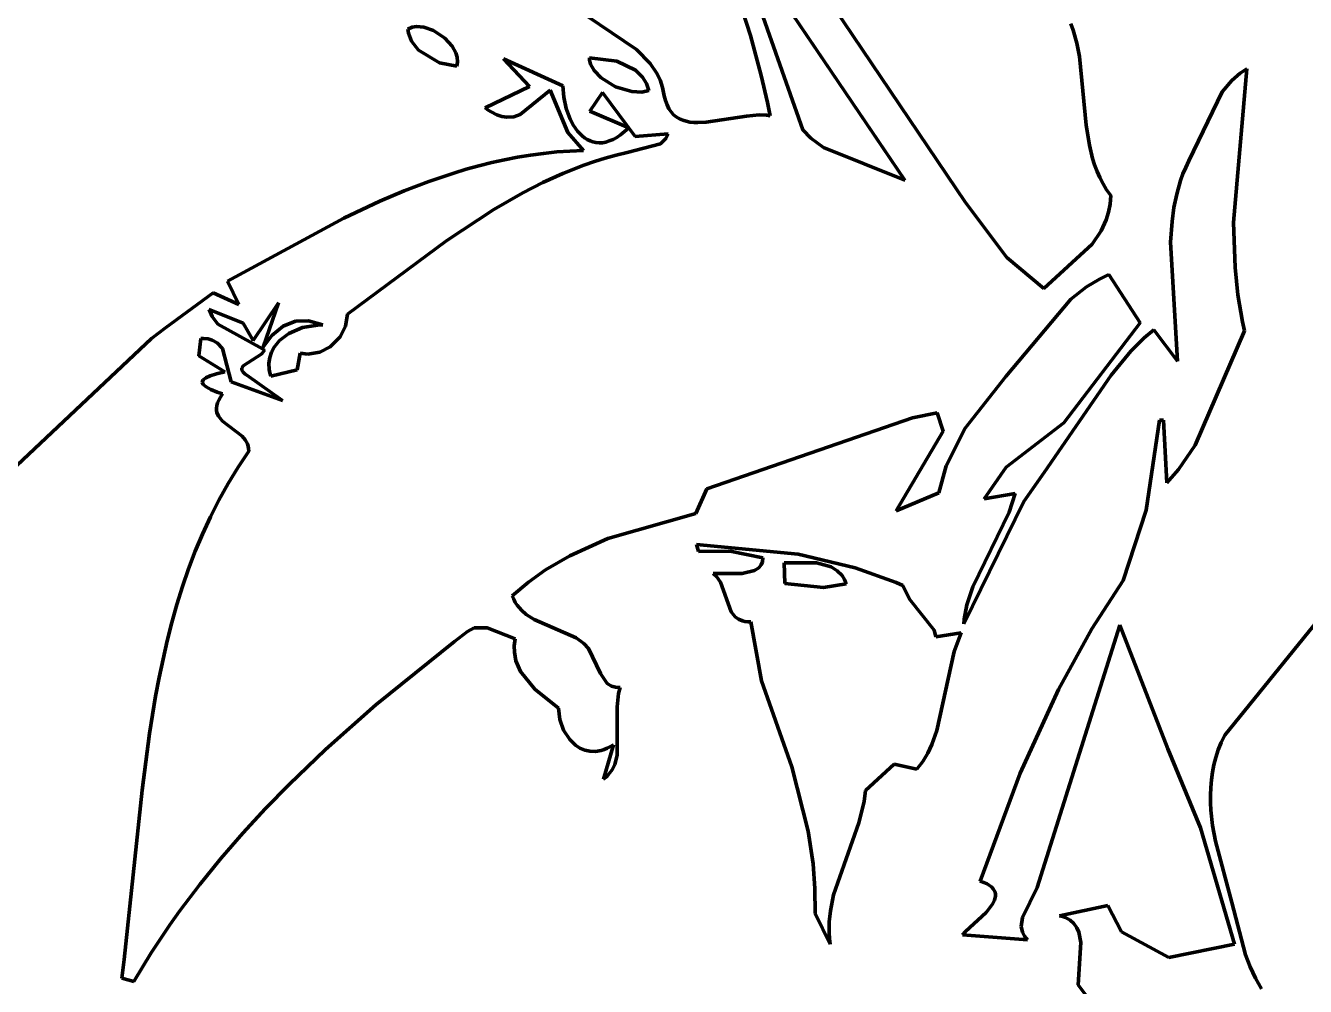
# Model space of a CAD drawing. Header units: millimetres. Extents: x 0 to 10.4, y 0 to 8.6.
# Drawn here: x 5.592 to 6.874, y 4.609 to 5.571 of the extents above; entities that cross this region are included whole.
import ezdxf

# ---------------------------------------------------------------- set-up
doc = ezdxf.new("R2010")
doc.units = ezdxf.units.MM
doc.layers.add('color#010101ff', color=7, linetype='CONTINUOUS', lineweight=100)
doc.layers.add('color#ffffffff', color=7, linetype='CONTINUOUS', lineweight=100)

msp = doc.modelspace()

# ---------------------------------------------------------------- linework, layer by layer
at = {"layer": 'color#010101ff'}
for p, q in [((5.4887, 6.9454), (6.5332, 5.3941)), ((6.3052, 5.6531), (6.3703, 5.467)), ((6.4725, 5.4166), (6.3214, 5.6402)), ((6.318, 5.5613), (6.3054, 5.6008)), ((6.1544, 5.5809), (6.2038, 5.5474)), ((5.979, 5.5696), (5.9749, 5.5679)), ((5.9749, 5.5679), (5.9753, 5.5637)), ((5.9753, 5.5637), (5.9784, 5.5556)), ((5.9835, 5.5704), (5.979, 5.5696)), ((5.9907, 5.5698), (5.9835, 5.5704)), ((6.0006, 5.5663), (5.9907, 5.5698)), ((6.0119, 5.5586), (6.0006, 5.5663)), ((6.6412, 5.5668), (6.6389, 5.5732)), ((6.6449, 5.5538), (6.6412, 5.5668)), ((5.9784, 5.5556), (5.9856, 5.5467)), ((6.0191, 5.5507), (6.0119, 5.5586)), ((6.0228, 5.5441), (6.0191, 5.5507)), ((6.3288, 5.5214), (6.318, 5.5613)), ((6.6475, 5.5405), (6.6449, 5.5538)), ((5.9856, 5.5467), (6.0064, 5.5342)), ((6.0241, 5.5397), (6.0228, 5.5441)), ((6.0245, 5.5352), (6.0241, 5.5397)), ((6.0706, 5.538), (6.0968, 5.5103)), ((6.1302, 5.5111), (6.0706, 5.538)), ((6.1566, 5.5389), (6.1567, 5.5368)), ((6.1841, 5.5357), (6.1566, 5.5389)), ((6.2038, 5.5474), (6.2175, 5.5335)), ((6.6542, 5.4718), (6.6475, 5.5405)), ((6.0064, 5.5342), (6.0238, 5.5308)), ((6.0238, 5.5308), (6.0245, 5.5352)), ((6.1567, 5.5368), (6.1579, 5.5326)), ((6.1579, 5.5326), (6.1613, 5.5265)), ((6.1613, 5.5265), (6.1684, 5.519)), ((6.2027, 5.5266), (6.1841, 5.5357)), ((6.2099, 5.5197), (6.2027, 5.5266)), ((6.2175, 5.5335), (6.224, 5.5239)), ((6.8018, 5.3742), (6.8152, 5.5279)), ((6.8152, 5.5279), (6.8086, 5.5238)), ((6.1684, 5.519), (6.1828, 5.5101)), ((6.2137, 5.5135), (6.2099, 5.5197)), ((6.2161, 5.5064), (6.2137, 5.5135)), ((6.224, 5.5239), (6.2274, 5.5169)), ((6.2274, 5.5169), (6.23, 5.5093)), ((6.335, 5.4944), (6.3288, 5.5214)), ((6.8, 5.5165), (6.7904, 5.5049)), ((6.8086, 5.5238), (6.8, 5.5165)), ((6.0968, 5.5103), (6.0524, 5.489)), ((6.0874, 5.4823), (6.1172, 5.5066)), ((6.1172, 5.5066), (6.135, 5.4644)), ((6.131, 5.4997), (6.1302, 5.5111)), ((6.1334, 5.4884), (6.131, 5.4997)), ((6.1698, 5.5045), (6.1572, 5.4856)), ((6.2024, 5.4604), (6.1698, 5.5045)), ((6.1828, 5.5101), (6.199, 5.5052)), ((6.199, 5.5052), (6.2093, 5.5048)), ((6.2093, 5.5048), (6.2161, 5.5064)), ((6.23, 5.5093), (6.2317, 5.5011)), ((6.2317, 5.5011), (6.2329, 5.4962)), ((6.7904, 5.5049), (6.7569, 5.4359)), ((6.0524, 5.489), (6.0554, 5.4868)), ((6.0554, 5.4868), (6.0583, 5.4849)), ((6.1373, 5.4777), (6.1334, 5.4884)), ((6.2329, 5.4962), (6.2344, 5.4919)), ((6.2344, 5.4919), (6.2363, 5.4881)), ((6.2363, 5.4881), (6.2385, 5.4849)), ((6.3378, 5.4809), (6.335, 5.4944)), ((6.0583, 5.4849), (6.0639, 5.4821)), ((6.0639, 5.4821), (6.0691, 5.4803)), ((6.0691, 5.4803), (6.074, 5.4796)), ((6.074, 5.4796), (6.0809, 5.4801)), ((6.0809, 5.4801), (6.0874, 5.4823)), ((6.1407, 5.4713), (6.1373, 5.4777)), ((6.1572, 5.4856), (6.196, 5.4689)), ((6.2385, 5.4849), (6.241, 5.4821)), ((6.241, 5.4821), (6.2437, 5.4799)), ((6.2437, 5.4799), (6.2468, 5.478)), ((6.2468, 5.478), (6.2501, 5.4766)), ((6.2501, 5.4766), (6.2536, 5.4755)), ((6.2536, 5.4755), (6.2573, 5.4748)), ((6.2573, 5.4748), (6.2611, 5.4744)), ((6.2611, 5.4744), (6.2652, 5.4742)), ((6.2652, 5.4742), (6.2736, 5.4746)), ((6.2736, 5.4746), (6.314, 5.4808)), ((6.314, 5.4808), (6.3266, 5.4819)), ((6.3266, 5.4819), (6.3342, 5.4815)), ((6.3342, 5.4815), (6.3378, 5.4809)), ((6.135, 5.4644), (6.1506, 5.4463)), ((6.1447, 5.4656), (6.1407, 5.4713)), ((6.1493, 5.4608), (6.1447, 5.4656)), ((6.1518, 5.4589), (6.1493, 5.4608)), ((6.1879, 5.462), (6.184, 5.4594)), ((6.1919, 5.4652), (6.1879, 5.462)), ((6.196, 5.4689), (6.1919, 5.4652)), ((6.2354, 5.4631), (6.2024, 5.4604)), ((6.2333, 5.4582), (6.2354, 5.4631)), ((6.3703, 5.467), (6.3786, 5.4586)), ((6.6574, 5.4515), (6.6542, 5.4718)), ((6.1545, 5.4572), (6.1518, 5.4589)), ((6.1573, 5.4558), (6.1545, 5.4572)), ((6.1602, 5.4548), (6.1573, 5.4558)), ((6.1632, 5.4542), (6.1602, 5.4548)), ((6.1664, 5.454), (6.1632, 5.4542)), ((6.1697, 5.4541), (6.1664, 5.454)), ((6.1731, 5.4547), (6.1697, 5.4541)), ((6.1766, 5.4558), (6.1731, 5.4547)), ((6.1803, 5.4574), (6.1766, 5.4558)), ((6.184, 5.4594), (6.1803, 5.4574)), ((6.1945, 5.4442), (6.2278, 5.4528)), ((6.2278, 5.4528), (6.2333, 5.4582)), ((6.3786, 5.4586), (6.3912, 5.4493)), ((6.3912, 5.4493), (6.4725, 5.4166)), ((6.6607, 5.4383), (6.6574, 5.4515)), ((6.0716, 5.437), (6.0588, 5.4342)), ((6.0846, 5.4395), (6.0716, 5.437)), ((6.0976, 5.4417), (6.0846, 5.4395)), ((6.1107, 5.4434), (6.0976, 5.4417)), ((6.1239, 5.4448), (6.1107, 5.4434)), ((6.1372, 5.4457), (6.1239, 5.4448)), ((6.1506, 5.4463), (6.1372, 5.4457)), ((6.1617, 5.4352), (6.1725, 5.4385)), ((6.1725, 5.4385), (6.1834, 5.4416)), ((6.1834, 5.4416), (6.1945, 5.4442)), ((6.6627, 5.4318), (6.6607, 5.4383)), ((6.7569, 5.4359), (6.7539, 5.4294)), ((6.0207, 5.4237), (5.9958, 5.4152)), ((6.0333, 5.4275), (6.0207, 5.4237)), ((6.046, 5.431), (6.0333, 5.4275)), ((6.0588, 5.4342), (6.046, 5.431)), ((6.1099, 5.4142), (6.1302, 5.4234)), ((6.1302, 5.4234), (6.1511, 5.4316)), ((6.1511, 5.4316), (6.1617, 5.4352)), ((6.6651, 5.4254), (6.6627, 5.4318)), ((6.6679, 5.4192), (6.6651, 5.4254)), ((6.7512, 5.4228), (6.7488, 5.4161)), ((6.7539, 5.4294), (6.7512, 5.4228)), ((5.9958, 5.4152), (5.9711, 5.4058)), ((6.0899, 5.404), (6.1099, 5.4142)), ((6.6711, 5.413), (6.6679, 5.4192)), ((6.6747, 5.407), (6.6711, 5.413)), ((6.7488, 5.4161), (6.7449, 5.4027)), ((5.9711, 5.4058), (5.9467, 5.3955)), ((6.0608, 5.3872), (6.0899, 5.404)), ((6.6788, 5.4011), (6.6747, 5.407)), ((6.6782, 5.3926), (6.6788, 5.4011)), ((6.7449, 5.4027), (6.7421, 5.3891)), ((5.9467, 5.3955), (5.9106, 5.3786)), ((6.0139, 5.3562), (6.0608, 5.3872)), ((6.5332, 5.3941), (6.5747, 5.3391)), ((6.6742, 5.3767), (6.6766, 5.3844)), ((6.6766, 5.3844), (6.6782, 5.3926)), ((6.7421, 5.3891), (6.7402, 5.3753)), ((5.9106, 5.3786), (5.7942, 5.3156)), ((6.6692, 5.3658), (6.6742, 5.3767)), ((6.7402, 5.3753), (6.7388, 5.3545)), ((6.8033, 5.329), (6.8018, 5.3742)), ((6.6602, 5.3524), (6.6692, 5.3658)), ((5.9145, 5.2825), (6.0139, 5.3562)), ((6.6117, 5.308), (6.6602, 5.3524)), ((6.7388, 5.3545), (6.7458, 5.2353)), ((6.5747, 5.3391), (6.6117, 5.308)), ((6.6769, 5.322), (6.6676, 5.3176)), ((6.7083, 5.2737), (6.6769, 5.322)), ((6.8062, 5.3019), (6.8033, 5.329)), ((5.7942, 5.3156), (5.8054, 5.292)), ((6.6547, 5.3098), (6.639, 5.2973)), ((6.6676, 5.3176), (6.6547, 5.3098)), ((5.7798, 5.3037), (5.7322, 5.2688)), ((5.8054, 5.292), (5.7798, 5.3037)), ((6.639, 5.2973), (6.5737, 5.2201)), ((6.8109, 5.2748), (6.8062, 5.3019)), ((5.7788, 5.2801), (5.7758, 5.2872)), ((5.7758, 5.2872), (5.8098, 5.2734)), ((5.82, 5.2559), (5.8451, 5.2938)), ((5.8451, 5.2938), (5.83, 5.2495)), ((5.9124, 5.2703), (5.9145, 5.2825)), ((5.7322, 5.2688), (5.718, 5.2582)), ((5.7846, 5.2725), (5.7788, 5.2801)), ((5.8292, 5.2477), (5.7846, 5.2725)), ((5.8098, 5.2734), (5.82, 5.2559)), ((5.8387, 5.2609), (5.85, 5.2703)), ((5.85, 5.2703), (5.8622, 5.2753)), ((5.8692, 5.2689), (5.8555, 5.2629)), ((5.8622, 5.2753), (5.8754, 5.2758)), ((5.8868, 5.2717), (5.8692, 5.2689)), ((5.8754, 5.2758), (5.8896, 5.2717)), ((5.8896, 5.2717), (5.8868, 5.2717)), ((5.907, 5.2596), (5.9124, 5.2703)), ((6.632, 5.1735), (6.7083, 5.2737)), ((6.8129, 5.2658), (6.8109, 5.2748)), ((5.718, 5.2582), (5.5441, 5.0944)), ((5.7655, 5.2407), (5.7674, 5.258)), ((5.7674, 5.258), (5.77, 5.258)), ((5.77, 5.258), (5.7747, 5.2576)), ((5.7747, 5.2576), (5.7787, 5.2565)), ((5.7787, 5.2565), (5.7838, 5.2537)), ((5.83, 5.2495), (5.8387, 5.2609)), ((5.8462, 5.2559), (5.8408, 5.2494)), ((5.8555, 5.2629), (5.8462, 5.2559)), ((5.897, 5.2497), (5.907, 5.2596)), ((6.7123, 5.2586), (6.699, 5.2455)), ((6.722, 5.2668), (6.7123, 5.2586)), ((6.7458, 5.2353), (6.722, 5.2668)), ((6.7633, 5.1512), (6.8129, 5.2658)), ((5.7838, 5.2537), (5.789, 5.2481)), ((5.789, 5.2481), (5.7978, 5.2145)), ((5.8284, 5.2427), (5.8312, 5.2463)), ((5.8312, 5.2463), (5.8292, 5.2477)), ((5.8382, 5.2445), (5.8364, 5.2391)), ((5.8408, 5.2494), (5.8382, 5.2445)), ((5.8641, 5.2268), (5.8671, 5.2433)), ((5.8671, 5.2433), (5.8746, 5.2425)), ((5.8746, 5.2425), (5.8865, 5.2444)), ((5.8865, 5.2444), (5.897, 5.2497)), ((6.699, 5.2455), (6.6794, 5.2215)), ((5.7914, 5.2247), (5.7655, 5.2407)), ((5.8084, 5.2282), (5.8098, 5.2307)), ((5.8098, 5.2307), (5.8284, 5.2427)), ((5.8364, 5.2391), (5.8356, 5.2333)), ((5.8356, 5.2333), (5.8359, 5.227)), ((5.7697, 5.2165), (5.7724, 5.2187)), ((5.7724, 5.2187), (5.7769, 5.2208)), ((5.7769, 5.2208), (5.7832, 5.2228)), ((5.7832, 5.2228), (5.7914, 5.2247)), ((5.8085, 5.2264), (5.8084, 5.2282)), ((5.8097, 5.2245), (5.8085, 5.2264)), ((5.8107, 5.2235), (5.8097, 5.2245)), ((5.812, 5.2225), (5.8107, 5.2235)), ((5.8136, 5.2215), (5.812, 5.2225)), ((5.8493, 5.1961), (5.8136, 5.2215)), ((5.8359, 5.227), (5.8365, 5.2238)), ((5.8365, 5.2238), (5.8374, 5.2204)), ((5.8374, 5.2204), (5.8641, 5.2268)), ((6.5737, 5.2201), (6.5329, 5.1684)), ((6.6794, 5.2215), (6.6121, 5.124)), ((5.7689, 5.2143), (5.7697, 5.2165)), ((5.7699, 5.2119), (5.7689, 5.2143)), ((5.7727, 5.2095), (5.7699, 5.2119)), ((5.7774, 5.207), (5.7727, 5.2095)), ((5.7839, 5.2044), (5.7774, 5.207)), ((5.7978, 5.2145), (5.8493, 5.1961)), ((5.7835, 5.1909), (5.7843, 5.1935)), ((5.7892, 5.2026), (5.7839, 5.2044)), ((5.7843, 5.1935), (5.7855, 5.1963)), ((5.7855, 5.1963), (5.7871, 5.1993)), ((5.7871, 5.1993), (5.7892, 5.2026)), ((5.7832, 5.1884), (5.7835, 5.1909)), ((5.7832, 5.1861), (5.7832, 5.1884)), ((5.7835, 5.184), (5.7832, 5.1861)), ((5.7851, 5.1802), (5.7835, 5.184)), ((5.7893, 5.1752), (5.7851, 5.1802)), ((6.5051, 5.1837), (6.4804, 5.1786)), ((6.5109, 5.1654), (6.5051, 5.1837)), ((5.8088, 5.1602), (5.7893, 5.1752)), ((6.4804, 5.1786), (6.2742, 5.1075)), ((6.5329, 5.1684), (6.514, 5.1307)), ((6.5742, 5.1291), (6.632, 5.1735)), ((6.7142, 5.0861), (6.7277, 5.1762)), ((6.7277, 5.1762), (6.7318, 5.1762)), ((6.7318, 5.1762), (6.7349, 5.1136)), ((5.8118, 5.1566), (5.8088, 5.1602)), ((5.8141, 5.1526), (5.8118, 5.1566)), ((6.4639, 5.0856), (6.5109, 5.1654)), ((5.8047, 5.1293), (5.8154, 5.1454)), ((5.8148, 5.1503), (5.8141, 5.1526)), ((5.8153, 5.1479), (5.8148, 5.1503)), ((5.8154, 5.1454), (5.8153, 5.1479)), ((6.7466, 5.127), (6.7633, 5.1512)), ((5.7947, 5.1129), (5.8047, 5.1293)), ((6.514, 5.1307), (6.5065, 5.1034)), ((6.5521, 5.0975), (6.5742, 5.1291)), ((6.6121, 5.124), (6.5919, 5.0947)), ((6.7349, 5.1136), (6.7466, 5.127)), ((5.7855, 5.0963), (5.7947, 5.1129)), ((6.2742, 5.1075), (6.2631, 5.0828)), ((6.5065, 5.1034), (6.4639, 5.0856)), ((6.583, 5.1027), (6.5521, 5.0975)), ((6.5772, 5.0841), (6.583, 5.1027)), ((5.777, 5.0795), (5.7855, 5.0963)), ((6.5919, 5.0947), (6.5317, 4.9723)), ((5.7691, 5.0623), (5.777, 5.0795)), ((6.2631, 5.0828), (6.1752, 5.0577)), ((6.5407, 5.0095), (6.5772, 5.0841)), ((6.6913, 5.0157), (6.7142, 5.0861)), ((5.7619, 5.045), (5.7691, 5.0623)), ((6.1752, 5.0577), (6.1369, 5.0405)), ((6.2639, 5.0518), (6.3659, 5.0422)), ((6.2659, 5.0447), (6.2639, 5.0518)), ((5.7552, 5.0275), (5.7619, 5.045)), ((6.1369, 5.0405), (6.1127, 5.0263)), ((6.2977, 5.0452), (6.2659, 5.0447)), ((6.3305, 5.0385), (6.2977, 5.0452)), ((6.3301, 5.0345), (6.3305, 5.0385)), ((6.3659, 5.0422), (6.4229, 5.0286)), ((5.7491, 5.0097), (5.7552, 5.0275)), ((6.1127, 5.0263), (6.0956, 5.0141)), ((6.3097, 5.0229), (6.3219, 5.0257)), ((6.3219, 5.0257), (6.3264, 5.0286)), ((6.3264, 5.0286), (6.3286, 5.0313)), ((6.3286, 5.0313), (6.3301, 5.0345)), ((6.3841, 5.0336), (6.3517, 5.0336)), ((6.3517, 5.0336), (6.3523, 5.0127)), ((6.3988, 5.0293), (6.3841, 5.0336)), ((6.4049, 5.0256), (6.3988, 5.0293)), ((6.4098, 5.0208), (6.4049, 5.0256)), ((6.4229, 5.0286), (6.464, 5.0136)), ((6.0956, 5.0141), (6.0793, 5.0004)), ((6.2806, 5.0228), (6.3097, 5.0229)), ((6.2841, 5.0197), (6.2806, 5.0228)), ((6.288, 5.0142), (6.2841, 5.0197)), ((6.2988, 4.9843), (6.288, 5.0142)), ((6.3523, 5.0127), (6.3912, 5.0088)), ((6.3912, 5.0088), (6.4137, 5.0124)), ((6.4121, 5.0169), (6.4098, 5.0208)), ((6.4137, 5.0124), (6.4121, 5.0169)), ((6.464, 5.0136), (6.4707, 5.0106)), ((6.66, 4.9672), (6.6913, 5.0157)), ((6.9186, 5.0157), (6.793, 4.8609)), ((5.7435, 4.9918), (5.7491, 5.0097)), ((6.0793, 5.0004), (6.0808, 4.997)), ((6.4707, 5.0106), (6.4773, 4.9972)), ((6.5347, 4.9913), (6.5407, 5.0095)), ((5.7384, 4.9737), (5.7435, 4.9918)), ((6.0808, 4.997), (6.0824, 4.9938)), ((6.0824, 4.9938), (6.0843, 4.991)), ((6.0843, 4.991), (6.0885, 4.9859)), ((6.4773, 4.9972), (6.5019, 4.9659)), ((6.5321, 4.9771), (6.5347, 4.9913)), ((5.7338, 4.9555), (5.7384, 4.9737)), ((6.0885, 4.9859), (6.0932, 4.9817)), ((6.0932, 4.9817), (6.1013, 4.9766)), ((6.1013, 4.9766), (6.1433, 4.9584)), ((6.3026, 4.9795), (6.2988, 4.9843)), ((6.3059, 4.977), (6.3026, 4.9795)), ((6.3101, 4.9753), (6.3059, 4.977)), ((6.3125, 4.9747), (6.3101, 4.9753)), ((6.3152, 4.9744), (6.3125, 4.9747)), ((6.3182, 4.9743), (6.3152, 4.9744)), ((6.3291, 4.9152), (6.3182, 4.9743)), ((6.5317, 4.9723), (6.5321, 4.9771)), ((6.0347, 4.9648), (6.0214, 4.9547)), ((6.0411, 4.9682), (6.0347, 4.9648)), ((6.0544, 4.9683), (6.0411, 4.9682)), ((6.0822, 4.9572), (6.0544, 4.9683)), ((6.5019, 4.9659), (6.5036, 4.9594)), ((6.5036, 4.9594), (6.5289, 4.9635)), ((6.5289, 4.9635), (6.5221, 4.9447)), ((6.6879, 4.9712), (6.605, 4.7083)), ((6.6266, 4.9067), (6.66, 4.9672)), ((6.7359, 4.8471), (6.6879, 4.9712)), ((5.7296, 4.9371), (5.7338, 4.9555)), ((6.0214, 4.9547), (5.9428, 4.8913)), ((6.0814, 4.9504), (6.0822, 4.9572)), ((6.0815, 4.9441), (6.0814, 4.9504)), ((6.1433, 4.9584), (6.1512, 4.9526)), ((6.1512, 4.9526), (6.1559, 4.9478)), ((5.7257, 4.9186), (5.7296, 4.9371)), ((6.0831, 4.9353), (6.0815, 4.9441)), ((6.0875, 4.9248), (6.0831, 4.9353)), ((6.1559, 4.9478), (6.1677, 4.9225)), ((6.5221, 4.9447), (6.5048, 4.8655)), ((6.1021, 4.9069), (6.0875, 4.9248)), ((6.1677, 4.9225), (6.1744, 4.9125)), ((5.7222, 4.9), (5.7257, 4.9186)), ((6.1744, 4.9125), (6.1789, 4.9099)), ((6.1789, 4.9099), (6.1827, 4.9089)), ((6.3594, 4.8291), (6.3291, 4.9152)), ((5.7161, 4.8626), (5.7222, 4.9)), ((6.1256, 4.8881), (6.1021, 4.9069)), ((6.1827, 4.9089), (6.1873, 4.9086)), ((6.1857, 4.9025), (6.1845, 4.8893)), ((6.1873, 4.9086), (6.1857, 4.9025)), ((6.5881, 4.8229), (6.6266, 4.9067)), ((5.9428, 4.8913), (5.8923, 4.8466)), ((6.127, 4.8767), (6.1256, 4.8881)), ((6.1845, 4.8893), (6.1844, 4.8408)), ((6.1308, 4.8659), (6.127, 4.8767)), ((5.7088, 4.8059), (5.7161, 4.8626)), ((6.1369, 4.8565), (6.1308, 4.8659)), ((6.5048, 4.8655), (6.4998, 4.8516)), ((6.793, 4.8609), (6.7895, 4.8536)), ((5.8923, 4.8466), (5.8558, 4.8116)), ((6.1427, 4.8509), (6.1369, 4.8565)), ((6.1471, 4.848), (6.1427, 4.8509)), ((6.152, 4.846), (6.1471, 4.848)), ((6.1571, 4.8448), (6.152, 4.846)), ((6.1685, 4.8457), (6.1627, 4.8447)), ((6.1715, 4.8466), (6.1685, 4.8457)), ((6.1708, 4.8168), (6.1809, 4.8513)), ((6.1746, 4.8478), (6.1715, 4.8466)), ((6.1777, 4.8494), (6.1746, 4.8478)), ((6.1809, 4.8513), (6.1777, 4.8494)), ((6.4998, 4.8516), (6.4956, 4.8429)), ((6.7688, 4.7681), (6.7359, 4.8471)), ((6.7865, 4.8462), (6.7841, 4.8387)), ((6.7895, 4.8536), (6.7865, 4.8462)), ((6.1627, 4.8447), (6.1571, 4.8448)), ((6.1844, 4.8408), (6.182, 4.8317)), ((6.4906, 4.8346), (6.4846, 4.8268)), ((6.4956, 4.8429), (6.4906, 4.8346)), ((6.7841, 4.8387), (6.7822, 4.8312)), ((6.1756, 4.8212), (6.1734, 4.8189)), ((6.1793, 4.8262), (6.1756, 4.8212)), ((6.182, 4.8317), (6.1793, 4.8262)), ((6.3758, 4.7648), (6.3594, 4.8291)), ((6.4618, 4.8319), (6.4332, 4.8056)), ((6.4846, 4.8268), (6.4618, 4.8319)), ((6.5482, 4.7148), (6.5881, 4.8229)), ((6.7807, 4.8237), (6.7796, 4.8162)), ((6.7822, 4.8312), (6.7807, 4.8237)), ((5.8558, 4.8116), (5.8323, 4.7876)), ((6.1734, 4.8189), (6.1708, 4.8168)), ((6.779, 4.8086), (6.7787, 4.801)), ((6.7796, 4.8162), (6.779, 4.8086)), ((5.6908, 4.6362), (5.7088, 4.8059)), ((6.4317, 4.7946), (6.4266, 4.7732)), ((6.4332, 4.8056), (6.4317, 4.7946)), ((6.7787, 4.801), (6.7788, 4.7933)), ((5.8323, 4.7876), (5.8095, 4.7629)), ((6.7788, 4.7933), (6.7792, 4.7857)), ((6.7792, 4.7857), (6.7809, 4.7703)), ((6.4266, 4.7732), (6.4013, 4.7009)), ((6.7809, 4.7703), (6.7836, 4.7549)), ((5.8095, 4.7629), (5.7875, 4.7375)), ((6.3807, 4.7321), (6.3758, 4.7648)), ((6.8029, 4.6515), (6.7688, 4.7681)), ((6.7836, 4.7549), (6.8, 4.6935)), ((5.7875, 4.7375), (5.7663, 4.7114)), ((6.3826, 4.7073), (6.3807, 4.7321)), ((5.7663, 4.7114), (5.7461, 4.6846)), ((6.3827, 4.6823), (6.3826, 4.7073)), ((6.5518, 4.7135), (6.5482, 4.7148)), ((6.5549, 4.712), (6.5518, 4.7135)), ((6.5574, 4.7105), (6.5549, 4.712)), ((6.5595, 4.7089), (6.5574, 4.7105)), ((6.5611, 4.7072), (6.5595, 4.7089)), ((6.5622, 4.7054), (6.5611, 4.7072)), ((6.563, 4.7036), (6.5622, 4.7054)), ((6.605, 4.7083), (6.5906, 4.6782)), ((6.4013, 4.7009), (6.398, 4.685)), ((6.5539, 4.6834), (6.5604, 4.6917)), ((6.5604, 4.6917), (6.5624, 4.6958)), ((6.5624, 4.6958), (6.5634, 4.6998)), ((6.5633, 4.7017), (6.563, 4.7036)), ((6.5634, 4.6998), (6.5633, 4.7017)), ((6.8, 4.6935), (6.8138, 4.6409)), ((5.7461, 4.6846), (5.7364, 4.671)), ((6.3978, 4.6516), (6.3827, 4.6823)), ((6.398, 4.685), (6.3968, 4.6741)), ((6.5335, 4.6643), (6.5539, 4.6834)), ((6.6274, 4.6801), (6.6759, 4.6905)), ((6.6305, 4.6793), (6.6274, 4.6801)), ((6.6334, 4.6783), (6.6305, 4.6793)), ((6.6759, 4.6905), (6.6895, 4.6641)), ((5.7364, 4.671), (5.727, 4.6571)), ((6.3968, 4.6741), (6.3967, 4.663)), ((6.5906, 4.6782), (6.5892, 4.6692)), ((6.5892, 4.6692), (6.5905, 4.6636)), ((6.6359, 4.677), (6.6334, 4.6783)), ((6.6382, 4.6756), (6.6359, 4.677)), ((6.642, 4.6722), (6.6382, 4.6756)), ((6.6448, 4.6681), (6.642, 4.6722)), ((6.6468, 4.6636), (6.6448, 4.6681)), ((5.727, 4.6571), (5.7178, 4.643)), ((6.3967, 4.663), (6.3971, 4.6573)), ((6.3971, 4.6573), (6.3978, 4.6516)), ((6.5304, 4.6611), (6.5335, 4.6643)), ((6.5956, 4.6559), (6.5304, 4.6611)), ((6.5905, 4.6636), (6.5925, 4.6598)), ((6.5925, 4.6598), (6.5956, 4.6559)), ((6.6488, 4.6532), (6.6468, 4.6636)), ((6.6895, 4.6641), (6.737, 4.6384)), ((5.7178, 4.643), (5.709, 4.6287)), ((6.6463, 4.6109), (6.6488, 4.6532)), ((6.737, 4.6384), (6.8029, 4.6515)), ((6.8138, 4.6409), (6.8184, 4.6289)), ((5.6884, 4.6177), (5.6908, 4.6362)), ((5.709, 4.6287), (5.7004, 4.6142)), ((6.8184, 4.6289), (6.8238, 4.6177)), ((5.7004, 4.6142), (5.6884, 4.6177)), ((6.8238, 4.6177), (6.8298, 4.6071)), ((6.6923, 4.5494), (6.6463, 4.6109))]:
    msp.add_line(p, q, dxfattribs=at)
at = {"layer": 'color#ffffffff'}
for p, q in [((6.5332, 5.3941), (5.4887, 6.9454)), ((6.3703, 5.467), (6.3052, 5.6531)), ((6.3214, 5.6402), (6.4725, 5.4166)), ((6.3054, 5.6008), (6.318, 5.5613)), ((6.2038, 5.5474), (6.1544, 5.5809)), ((5.9749, 5.5679), (5.979, 5.5696)), ((5.9753, 5.5637), (5.9749, 5.5679)), ((5.9784, 5.5556), (5.9753, 5.5637)), ((5.979, 5.5696), (5.9835, 5.5704)), ((5.9835, 5.5704), (5.9907, 5.5698)), ((5.9907, 5.5698), (6.0006, 5.5663)), ((6.0006, 5.5663), (6.0119, 5.5586)), ((6.6389, 5.5732), (6.6412, 5.5668)), ((6.6412, 5.5668), (6.6449, 5.5538)), ((5.9856, 5.5467), (5.9784, 5.5556)), ((6.0119, 5.5586), (6.0191, 5.5507)), ((6.0191, 5.5507), (6.0228, 5.5441)), ((6.318, 5.5613), (6.3288, 5.5214)), ((6.6449, 5.5538), (6.6475, 5.5405)), ((6.0064, 5.5342), (5.9856, 5.5467)), ((6.0228, 5.5441), (6.0241, 5.5397)), ((6.0241, 5.5397), (6.0245, 5.5352)), ((6.0706, 5.538), (6.1302, 5.5111)), ((6.0968, 5.5103), (6.0706, 5.538)), ((6.1566, 5.5389), (6.1841, 5.5357)), ((6.1567, 5.5368), (6.1566, 5.5389)), ((6.2175, 5.5335), (6.2038, 5.5474)), ((6.6475, 5.5405), (6.6542, 5.4718)), ((6.0238, 5.5308), (6.0064, 5.5342)), ((6.0245, 5.5352), (6.0238, 5.5308)), ((6.1579, 5.5326), (6.1567, 5.5368)), ((6.1613, 5.5265), (6.1579, 5.5326)), ((6.1684, 5.519), (6.1613, 5.5265)), ((6.1841, 5.5357), (6.2027, 5.5266)), ((6.2027, 5.5266), (6.2099, 5.5197)), ((6.224, 5.5239), (6.2175, 5.5335)), ((6.8152, 5.5279), (6.8018, 5.3742)), ((6.8086, 5.5238), (6.8152, 5.5279)), ((6.1828, 5.5101), (6.1684, 5.519)), ((6.2099, 5.5197), (6.2137, 5.5135)), ((6.2137, 5.5135), (6.2161, 5.5064)), ((6.2274, 5.5169), (6.224, 5.5239)), ((6.23, 5.5093), (6.2274, 5.5169)), ((6.3288, 5.5214), (6.335, 5.4944)), ((6.7904, 5.5049), (6.8, 5.5165)), ((6.8, 5.5165), (6.8086, 5.5238)), ((6.0524, 5.489), (6.0968, 5.5103)), ((6.1172, 5.5066), (6.0874, 5.4823)), ((6.135, 5.4644), (6.1172, 5.5066)), ((6.1302, 5.5111), (6.131, 5.4997)), ((6.131, 5.4997), (6.1334, 5.4884)), ((6.1572, 5.4856), (6.1698, 5.5045)), ((6.1698, 5.5045), (6.2024, 5.4604)), ((6.199, 5.5052), (6.1828, 5.5101)), ((6.2093, 5.5048), (6.199, 5.5052)), ((6.2161, 5.5064), (6.2093, 5.5048)), ((6.2317, 5.5011), (6.23, 5.5093)), ((6.2329, 5.4962), (6.2317, 5.5011)), ((6.7569, 5.4359), (6.7904, 5.5049)), ((6.0554, 5.4868), (6.0524, 5.489)), ((6.0583, 5.4849), (6.0554, 5.4868)), ((6.1334, 5.4884), (6.1373, 5.4777)), ((6.2344, 5.4919), (6.2329, 5.4962)), ((6.2363, 5.4881), (6.2344, 5.4919)), ((6.2385, 5.4849), (6.2363, 5.4881)), ((6.335, 5.4944), (6.3378, 5.4809)), ((6.0639, 5.4821), (6.0583, 5.4849)), ((6.0691, 5.4803), (6.0639, 5.4821)), ((6.074, 5.4796), (6.0691, 5.4803)), ((6.0809, 5.4801), (6.074, 5.4796)), ((6.0874, 5.4823), (6.0809, 5.4801)), ((6.1373, 5.4777), (6.1407, 5.4713)), ((6.196, 5.4689), (6.1572, 5.4856)), ((6.241, 5.4821), (6.2385, 5.4849)), ((6.2437, 5.4799), (6.241, 5.4821)), ((6.2468, 5.478), (6.2437, 5.4799)), ((6.2501, 5.4766), (6.2468, 5.478)), ((6.2536, 5.4755), (6.2501, 5.4766)), ((6.2573, 5.4748), (6.2536, 5.4755)), ((6.2611, 5.4744), (6.2573, 5.4748)), ((6.2652, 5.4742), (6.2611, 5.4744)), ((6.2736, 5.4746), (6.2652, 5.4742)), ((6.314, 5.4808), (6.2736, 5.4746)), ((6.3266, 5.4819), (6.314, 5.4808)), ((6.3342, 5.4815), (6.3266, 5.4819)), ((6.3378, 5.4809), (6.3342, 5.4815)), ((6.1506, 5.4463), (6.135, 5.4644)), ((6.1407, 5.4713), (6.1447, 5.4656)), ((6.1447, 5.4656), (6.1493, 5.4608)), ((6.1493, 5.4608), (6.1518, 5.4589)), ((6.184, 5.4594), (6.1879, 5.462)), ((6.1879, 5.462), (6.1919, 5.4652)), ((6.1919, 5.4652), (6.196, 5.4689)), ((6.2024, 5.4604), (6.2354, 5.4631)), ((6.2354, 5.4631), (6.2333, 5.4582)), ((6.3786, 5.4586), (6.3703, 5.467)), ((6.6542, 5.4718), (6.6574, 5.4515)), ((6.1518, 5.4589), (6.1545, 5.4572)), ((6.1545, 5.4572), (6.1573, 5.4558)), ((6.1573, 5.4558), (6.1602, 5.4548)), ((6.1602, 5.4548), (6.1632, 5.4542)), ((6.1632, 5.4542), (6.1664, 5.454)), ((6.1664, 5.454), (6.1697, 5.4541)), ((6.1697, 5.4541), (6.1731, 5.4547)), ((6.1731, 5.4547), (6.1766, 5.4558)), ((6.1766, 5.4558), (6.1803, 5.4574)), ((6.1803, 5.4574), (6.184, 5.4594)), ((6.2278, 5.4528), (6.1945, 5.4442)), ((6.2333, 5.4582), (6.2278, 5.4528)), ((6.3912, 5.4493), (6.3786, 5.4586)), ((6.4725, 5.4166), (6.3912, 5.4493)), ((6.6574, 5.4515), (6.6607, 5.4383)), ((6.0588, 5.4342), (6.0716, 5.437)), ((6.0716, 5.437), (6.0846, 5.4395)), ((6.0846, 5.4395), (6.0976, 5.4417)), ((6.0976, 5.4417), (6.1107, 5.4434)), ((6.1107, 5.4434), (6.1239, 5.4448)), ((6.1239, 5.4448), (6.1372, 5.4457)), ((6.1372, 5.4457), (6.1506, 5.4463)), ((6.1725, 5.4385), (6.1617, 5.4352)), ((6.1834, 5.4416), (6.1725, 5.4385)), ((6.1945, 5.4442), (6.1834, 5.4416)), ((6.6607, 5.4383), (6.6627, 5.4318)), ((6.7539, 5.4294), (6.7569, 5.4359)), ((5.9958, 5.4152), (6.0207, 5.4237)), ((6.0207, 5.4237), (6.0333, 5.4275)), ((6.0333, 5.4275), (6.046, 5.431)), ((6.046, 5.431), (6.0588, 5.4342)), ((6.1302, 5.4234), (6.1099, 5.4142)), ((6.1511, 5.4316), (6.1302, 5.4234)), ((6.1617, 5.4352), (6.1511, 5.4316)), ((6.6627, 5.4318), (6.6651, 5.4254)), ((6.6651, 5.4254), (6.6679, 5.4192)), ((6.7488, 5.4161), (6.7512, 5.4228)), ((6.7512, 5.4228), (6.7539, 5.4294)), ((5.9711, 5.4058), (5.9958, 5.4152)), ((6.1099, 5.4142), (6.0899, 5.404)), ((6.6679, 5.4192), (6.6711, 5.413)), ((6.6711, 5.413), (6.6747, 5.407)), ((6.7449, 5.4027), (6.7488, 5.4161)), ((5.9467, 5.3955), (5.9711, 5.4058)), ((6.0899, 5.404), (6.0608, 5.3872)), ((6.6747, 5.407), (6.6788, 5.4011)), ((6.6788, 5.4011), (6.6782, 5.3926)), ((6.7421, 5.3891), (6.7449, 5.4027)), ((5.9106, 5.3786), (5.9467, 5.3955)), ((6.0608, 5.3872), (6.0139, 5.3562)), ((6.5747, 5.3391), (6.5332, 5.3941)), ((6.6766, 5.3844), (6.6742, 5.3767)), ((6.6782, 5.3926), (6.6766, 5.3844)), ((6.7402, 5.3753), (6.7421, 5.3891)), ((5.7942, 5.3156), (5.9106, 5.3786)), ((6.6742, 5.3767), (6.6692, 5.3658)), ((6.7388, 5.3545), (6.7402, 5.3753)), ((6.8018, 5.3742), (6.8033, 5.329)), ((6.6692, 5.3658), (6.6602, 5.3524)), ((6.0139, 5.3562), (5.9145, 5.2825)), ((6.6602, 5.3524), (6.6117, 5.308)), ((6.7458, 5.2353), (6.7388, 5.3545)), ((6.6117, 5.308), (6.5747, 5.3391)), ((6.6676, 5.3176), (6.6769, 5.322)), ((6.6769, 5.322), (6.7083, 5.2737)), ((6.8033, 5.329), (6.8062, 5.3019)), ((5.8054, 5.292), (5.7942, 5.3156)), ((6.639, 5.2973), (6.6547, 5.3098)), ((6.6547, 5.3098), (6.6676, 5.3176)), ((5.7322, 5.2688), (5.7798, 5.3037)), ((5.7798, 5.3037), (5.8054, 5.292)), ((6.5737, 5.2201), (6.639, 5.2973)), ((6.8062, 5.3019), (6.8109, 5.2748)), ((5.8098, 5.2734), (5.7758, 5.2872)), ((5.7758, 5.2872), (5.7788, 5.2801)), ((5.8451, 5.2938), (5.82, 5.2559)), ((5.83, 5.2495), (5.8451, 5.2938)), ((5.9145, 5.2825), (5.9124, 5.2703)), ((5.718, 5.2582), (5.7322, 5.2688)), ((5.7788, 5.2801), (5.7846, 5.2725)), ((5.7846, 5.2725), (5.8292, 5.2477)), ((5.82, 5.2559), (5.8098, 5.2734)), ((5.85, 5.2703), (5.8387, 5.2609)), ((5.8622, 5.2753), (5.85, 5.2703)), ((5.8555, 5.2629), (5.8692, 5.2689)), ((5.8754, 5.2758), (5.8622, 5.2753)), ((5.8692, 5.2689), (5.8868, 5.2717)), ((5.8896, 5.2717), (5.8754, 5.2758)), ((5.8868, 5.2717), (5.8896, 5.2717)), ((5.9124, 5.2703), (5.907, 5.2596)), ((6.7083, 5.2737), (6.632, 5.1735)), ((6.8109, 5.2748), (6.8129, 5.2658)), ((5.5441, 5.0944), (5.718, 5.2582)), ((5.7674, 5.258), (5.7655, 5.2407)), ((5.77, 5.258), (5.7674, 5.258)), ((5.7747, 5.2576), (5.77, 5.258)), ((5.7787, 5.2565), (5.7747, 5.2576)), ((5.7838, 5.2537), (5.7787, 5.2565)), ((5.8387, 5.2609), (5.83, 5.2495)), ((5.8408, 5.2494), (5.8462, 5.2559)), ((5.8462, 5.2559), (5.8555, 5.2629)), ((5.907, 5.2596), (5.897, 5.2497)), ((6.699, 5.2455), (6.7123, 5.2586)), ((6.7123, 5.2586), (6.722, 5.2668)), ((6.722, 5.2668), (6.7458, 5.2353)), ((6.8129, 5.2658), (6.7633, 5.1512)), ((5.789, 5.2481), (5.7838, 5.2537)), ((5.7978, 5.2145), (5.789, 5.2481)), ((5.8312, 5.2463), (5.8284, 5.2427)), ((5.8292, 5.2477), (5.8312, 5.2463)), ((5.8364, 5.2391), (5.8382, 5.2445)), ((5.8382, 5.2445), (5.8408, 5.2494)), ((5.8671, 5.2433), (5.8641, 5.2268)), ((5.8746, 5.2425), (5.8671, 5.2433)), ((5.8865, 5.2444), (5.8746, 5.2425)), ((5.897, 5.2497), (5.8865, 5.2444)), ((6.6794, 5.2215), (6.699, 5.2455)), ((5.7655, 5.2407), (5.7914, 5.2247)), ((5.8098, 5.2307), (5.8084, 5.2282)), ((5.8284, 5.2427), (5.8098, 5.2307)), ((5.8356, 5.2333), (5.8364, 5.2391)), ((5.8359, 5.227), (5.8356, 5.2333)), ((5.7724, 5.2187), (5.7697, 5.2165)), ((5.7769, 5.2208), (5.7724, 5.2187)), ((5.7832, 5.2228), (5.7769, 5.2208)), ((5.7914, 5.2247), (5.7832, 5.2228)), ((5.8084, 5.2282), (5.8085, 5.2264)), ((5.8085, 5.2264), (5.8097, 5.2245)), ((5.8097, 5.2245), (5.8107, 5.2235)), ((5.8107, 5.2235), (5.812, 5.2225)), ((5.812, 5.2225), (5.8136, 5.2215)), ((5.8136, 5.2215), (5.8493, 5.1961)), ((5.8365, 5.2238), (5.8359, 5.227)), ((5.8374, 5.2204), (5.8365, 5.2238)), ((5.8641, 5.2268), (5.8374, 5.2204)), ((6.5329, 5.1684), (6.5737, 5.2201)), ((6.6121, 5.124), (6.6794, 5.2215)), ((5.7697, 5.2165), (5.7689, 5.2143)), ((5.7689, 5.2143), (5.7699, 5.2119)), ((5.7699, 5.2119), (5.7727, 5.2095)), ((5.7727, 5.2095), (5.7774, 5.207)), ((5.7774, 5.207), (5.7839, 5.2044)), ((5.8493, 5.1961), (5.7978, 5.2145)), ((5.7843, 5.1935), (5.7835, 5.1909)), ((5.7839, 5.2044), (5.7892, 5.2026)), ((5.7855, 5.1963), (5.7843, 5.1935)), ((5.7871, 5.1993), (5.7855, 5.1963)), ((5.7892, 5.2026), (5.7871, 5.1993)), ((5.7835, 5.1909), (5.7832, 5.1884)), ((5.7832, 5.1884), (5.7832, 5.1861)), ((5.7832, 5.1861), (5.7835, 5.184)), ((5.7835, 5.184), (5.7851, 5.1802)), ((5.7851, 5.1802), (5.7893, 5.1752)), ((6.4804, 5.1786), (6.5051, 5.1837)), ((6.5051, 5.1837), (6.5109, 5.1654)), ((5.7893, 5.1752), (5.8088, 5.1602)), ((6.2742, 5.1075), (6.4804, 5.1786)), ((6.514, 5.1307), (6.5329, 5.1684)), ((6.632, 5.1735), (6.5742, 5.1291)), ((6.7277, 5.1762), (6.7142, 5.0861)), ((6.7318, 5.1762), (6.7277, 5.1762)), ((6.7349, 5.1136), (6.7318, 5.1762)), ((5.8088, 5.1602), (5.8118, 5.1566)), ((5.8118, 5.1566), (5.8141, 5.1526)), ((6.5109, 5.1654), (6.4639, 5.0856)), ((5.8154, 5.1454), (5.8047, 5.1293)), ((5.8141, 5.1526), (5.8148, 5.1503)), ((5.8148, 5.1503), (5.8153, 5.1479)), ((5.8153, 5.1479), (5.8154, 5.1454)), ((6.7633, 5.1512), (6.7466, 5.127)), ((5.8047, 5.1293), (5.7947, 5.1129)), ((6.5065, 5.1034), (6.514, 5.1307)), ((6.5742, 5.1291), (6.5521, 5.0975)), ((6.5919, 5.0947), (6.6121, 5.124)), ((6.7466, 5.127), (6.7349, 5.1136)), ((5.7947, 5.1129), (5.7855, 5.0963)), ((6.2631, 5.0828), (6.2742, 5.1075)), ((6.4639, 5.0856), (6.5065, 5.1034)), ((6.5521, 5.0975), (6.583, 5.1027)), ((6.583, 5.1027), (6.5772, 5.0841)), ((5.7855, 5.0963), (5.777, 5.0795)), ((6.5317, 4.9723), (6.5919, 5.0947)), ((5.777, 5.0795), (5.7691, 5.0623)), ((6.1752, 5.0577), (6.2631, 5.0828)), ((6.5772, 5.0841), (6.5407, 5.0095)), ((6.7142, 5.0861), (6.6913, 5.0157)), ((5.7691, 5.0623), (5.7619, 5.045)), ((6.1369, 5.0405), (6.1752, 5.0577)), ((6.2639, 5.0518), (6.2659, 5.0447)), ((6.3659, 5.0422), (6.2639, 5.0518)), ((5.7619, 5.045), (5.7552, 5.0275)), ((6.1127, 5.0263), (6.1369, 5.0405)), ((6.2659, 5.0447), (6.2977, 5.0452)), ((6.2977, 5.0452), (6.3305, 5.0385)), ((6.3305, 5.0385), (6.3301, 5.0345)), ((6.4229, 5.0286), (6.3659, 5.0422)), ((5.7552, 5.0275), (5.7491, 5.0097)), ((6.0956, 5.0141), (6.1127, 5.0263)), ((6.3219, 5.0257), (6.3097, 5.0229)), ((6.3264, 5.0286), (6.3219, 5.0257)), ((6.3286, 5.0313), (6.3264, 5.0286)), ((6.3301, 5.0345), (6.3286, 5.0313)), ((6.3523, 5.0127), (6.3517, 5.0336)), ((6.3517, 5.0336), (6.3841, 5.0336)), ((6.3841, 5.0336), (6.3988, 5.0293)), ((6.3988, 5.0293), (6.4049, 5.0256)), ((6.4049, 5.0256), (6.4098, 5.0208)), ((6.464, 5.0136), (6.4229, 5.0286)), ((6.0793, 5.0004), (6.0956, 5.0141)), ((6.3097, 5.0229), (6.2806, 5.0228)), ((6.2806, 5.0228), (6.2841, 5.0197)), ((6.2841, 5.0197), (6.288, 5.0142)), ((6.288, 5.0142), (6.2988, 4.9843)), ((6.3912, 5.0088), (6.3523, 5.0127)), ((6.4137, 5.0124), (6.3912, 5.0088)), ((6.4098, 5.0208), (6.4121, 5.0169)), ((6.4121, 5.0169), (6.4137, 5.0124)), ((6.4707, 5.0106), (6.464, 5.0136)), ((6.6913, 5.0157), (6.66, 4.9672)), ((6.793, 4.8609), (6.9186, 5.0157)), ((5.7491, 5.0097), (5.7435, 4.9918)), ((6.0808, 4.997), (6.0793, 5.0004)), ((6.4773, 4.9972), (6.4707, 5.0106)), ((6.5407, 5.0095), (6.5347, 4.9913)), ((5.7435, 4.9918), (5.7384, 4.9737)), ((6.0824, 4.9938), (6.0808, 4.997)), ((6.0843, 4.991), (6.0824, 4.9938)), ((6.0885, 4.9859), (6.0843, 4.991)), ((6.5019, 4.9659), (6.4773, 4.9972)), ((6.5347, 4.9913), (6.5321, 4.9771)), ((5.7384, 4.9737), (5.7338, 4.9555)), ((6.0932, 4.9817), (6.0885, 4.9859)), ((6.1013, 4.9766), (6.0932, 4.9817)), ((6.1433, 4.9584), (6.1013, 4.9766)), ((6.2988, 4.9843), (6.3026, 4.9795)), ((6.3026, 4.9795), (6.3059, 4.977)), ((6.3059, 4.977), (6.3101, 4.9753)), ((6.3101, 4.9753), (6.3125, 4.9747)), ((6.3125, 4.9747), (6.3152, 4.9744)), ((6.3152, 4.9744), (6.3182, 4.9743)), ((6.3182, 4.9743), (6.3291, 4.9152)), ((6.5321, 4.9771), (6.5317, 4.9723)), ((6.0214, 4.9547), (6.0347, 4.9648)), ((6.0347, 4.9648), (6.0411, 4.9682)), ((6.0411, 4.9682), (6.0544, 4.9683)), ((6.0544, 4.9683), (6.0822, 4.9572)), ((6.5036, 4.9594), (6.5019, 4.9659)), ((6.5289, 4.9635), (6.5036, 4.9594)), ((6.5221, 4.9447), (6.5289, 4.9635)), ((6.605, 4.7083), (6.6879, 4.9712)), ((6.66, 4.9672), (6.6266, 4.9067)), ((6.6879, 4.9712), (6.7359, 4.8471)), ((5.7338, 4.9555), (5.7296, 4.9371)), ((5.9428, 4.8913), (6.0214, 4.9547)), ((6.0822, 4.9572), (6.0814, 4.9504)), ((6.0814, 4.9504), (6.0815, 4.9441)), ((6.1512, 4.9526), (6.1433, 4.9584)), ((6.1559, 4.9478), (6.1512, 4.9526)), ((5.7296, 4.9371), (5.7257, 4.9186)), ((6.0815, 4.9441), (6.0831, 4.9353)), ((6.0831, 4.9353), (6.0875, 4.9248)), ((6.1677, 4.9225), (6.1559, 4.9478)), ((6.5048, 4.8655), (6.5221, 4.9447)), ((6.0875, 4.9248), (6.1021, 4.9069)), ((6.1744, 4.9125), (6.1677, 4.9225)), ((5.7257, 4.9186), (5.7222, 4.9)), ((6.1789, 4.9099), (6.1744, 4.9125)), ((6.1827, 4.9089), (6.1789, 4.9099)), ((6.3291, 4.9152), (6.3594, 4.8291)), ((5.7222, 4.9), (5.7161, 4.8626)), ((6.1021, 4.9069), (6.1256, 4.8881)), ((6.1873, 4.9086), (6.1827, 4.9089)), ((6.1845, 4.8893), (6.1857, 4.9025)), ((6.1857, 4.9025), (6.1873, 4.9086)), ((6.6266, 4.9067), (6.5881, 4.8229)), ((5.8923, 4.8466), (5.9428, 4.8913)), ((6.1256, 4.8881), (6.127, 4.8767)), ((6.1844, 4.8408), (6.1845, 4.8893)), ((6.127, 4.8767), (6.1308, 4.8659)), ((5.7161, 4.8626), (5.7088, 4.8059)), ((6.1308, 4.8659), (6.1369, 4.8565)), ((6.4998, 4.8516), (6.5048, 4.8655)), ((6.7895, 4.8536), (6.793, 4.8609)), ((5.8558, 4.8116), (5.8923, 4.8466)), ((6.1369, 4.8565), (6.1427, 4.8509)), ((6.1427, 4.8509), (6.1471, 4.848)), ((6.1471, 4.848), (6.152, 4.846)), ((6.152, 4.846), (6.1571, 4.8448)), ((6.1627, 4.8447), (6.1685, 4.8457)), ((6.1685, 4.8457), (6.1715, 4.8466)), ((6.1809, 4.8513), (6.1708, 4.8168)), ((6.1715, 4.8466), (6.1746, 4.8478)), ((6.1746, 4.8478), (6.1777, 4.8494)), ((6.1777, 4.8494), (6.1809, 4.8513)), ((6.4956, 4.8429), (6.4998, 4.8516)), ((6.7359, 4.8471), (6.7688, 4.7681)), ((6.7841, 4.8387), (6.7865, 4.8462)), ((6.7865, 4.8462), (6.7895, 4.8536)), ((6.1571, 4.8448), (6.1627, 4.8447)), ((6.182, 4.8317), (6.1844, 4.8408)), ((6.4846, 4.8268), (6.4906, 4.8346)), ((6.4906, 4.8346), (6.4956, 4.8429)), ((6.7822, 4.8312), (6.7841, 4.8387)), ((6.1734, 4.8189), (6.1756, 4.8212)), ((6.1756, 4.8212), (6.1793, 4.8262)), ((6.1793, 4.8262), (6.182, 4.8317)), ((6.3594, 4.8291), (6.3758, 4.7648)), ((6.4332, 4.8056), (6.4618, 4.8319)), ((6.4618, 4.8319), (6.4846, 4.8268)), ((6.5881, 4.8229), (6.5482, 4.7148)), ((6.7796, 4.8162), (6.7807, 4.8237)), ((6.7807, 4.8237), (6.7822, 4.8312)), ((5.8323, 4.7876), (5.8558, 4.8116)), ((6.1708, 4.8168), (6.1734, 4.8189)), ((6.7787, 4.801), (6.779, 4.8086)), ((6.779, 4.8086), (6.7796, 4.8162)), ((5.7088, 4.8059), (5.6908, 4.6362)), ((6.4266, 4.7732), (6.4317, 4.7946)), ((6.4317, 4.7946), (6.4332, 4.8056)), ((6.7788, 4.7933), (6.7787, 4.801)), ((5.8095, 4.7629), (5.8323, 4.7876)), ((6.7792, 4.7857), (6.7788, 4.7933)), ((6.7809, 4.7703), (6.7792, 4.7857)), ((6.4013, 4.7009), (6.4266, 4.7732)), ((6.7836, 4.7549), (6.7809, 4.7703)), ((5.7875, 4.7375), (5.8095, 4.7629)), ((6.3758, 4.7648), (6.3807, 4.7321)), ((6.7688, 4.7681), (6.8029, 4.6515)), ((6.8, 4.6935), (6.7836, 4.7549)), ((5.7663, 4.7114), (5.7875, 4.7375)), ((6.3807, 4.7321), (6.3826, 4.7073)), ((5.7461, 4.6846), (5.7663, 4.7114)), ((6.3826, 4.7073), (6.3827, 4.6823)), ((6.5482, 4.7148), (6.5518, 4.7135)), ((6.5518, 4.7135), (6.5549, 4.712)), ((6.5549, 4.712), (6.5574, 4.7105)), ((6.5574, 4.7105), (6.5595, 4.7089)), ((6.5595, 4.7089), (6.5611, 4.7072)), ((6.5611, 4.7072), (6.5622, 4.7054)), ((6.5622, 4.7054), (6.563, 4.7036)), ((6.5906, 4.6782), (6.605, 4.7083)), ((6.398, 4.685), (6.4013, 4.7009)), ((6.5604, 4.6917), (6.5539, 4.6834)), ((6.5624, 4.6958), (6.5604, 4.6917)), ((6.5634, 4.6998), (6.5624, 4.6958)), ((6.563, 4.7036), (6.5633, 4.7017)), ((6.5633, 4.7017), (6.5634, 4.6998)), ((6.8138, 4.6409), (6.8, 4.6935)), ((5.7364, 4.671), (5.7461, 4.6846)), ((6.3827, 4.6823), (6.3978, 4.6516)), ((6.3968, 4.6741), (6.398, 4.685)), ((6.5539, 4.6834), (6.5335, 4.6643)), ((6.6759, 4.6905), (6.6274, 4.6801)), ((6.6274, 4.6801), (6.6305, 4.6793)), ((6.6305, 4.6793), (6.6334, 4.6783)), ((6.6895, 4.6641), (6.6759, 4.6905)), ((5.727, 4.6571), (5.7364, 4.671)), ((6.3967, 4.663), (6.3968, 4.6741)), ((6.5892, 4.6692), (6.5906, 4.6782)), ((6.5905, 4.6636), (6.5892, 4.6692)), ((6.6334, 4.6783), (6.6359, 4.677)), ((6.6359, 4.677), (6.6382, 4.6756)), ((6.6382, 4.6756), (6.642, 4.6722)), ((6.642, 4.6722), (6.6448, 4.6681)), ((6.6448, 4.6681), (6.6468, 4.6636)), ((5.7178, 4.643), (5.727, 4.6571)), ((6.3971, 4.6573), (6.3967, 4.663)), ((6.3978, 4.6516), (6.3971, 4.6573)), ((6.5335, 4.6643), (6.5304, 4.6611)), ((6.5304, 4.6611), (6.5956, 4.6559)), ((6.5925, 4.6598), (6.5905, 4.6636)), ((6.5956, 4.6559), (6.5925, 4.6598)), ((6.6468, 4.6636), (6.6488, 4.6532)), ((6.737, 4.6384), (6.6895, 4.6641)), ((5.709, 4.6287), (5.7178, 4.643)), ((6.6488, 4.6532), (6.6463, 4.6109)), ((6.8029, 4.6515), (6.737, 4.6384)), ((6.8184, 4.6289), (6.8138, 4.6409)), ((5.6908, 4.6362), (5.6884, 4.6177)), ((5.7004, 4.6142), (5.709, 4.6287)), ((6.8238, 4.6177), (6.8184, 4.6289)), ((5.6884, 4.6177), (5.7004, 4.6142)), ((6.8298, 4.6071), (6.8238, 4.6177)), ((6.6463, 4.6109), (6.6923, 4.5494))]:
    msp.add_line(p, q, dxfattribs=at)

doc.saveas('drawing.dxf')
